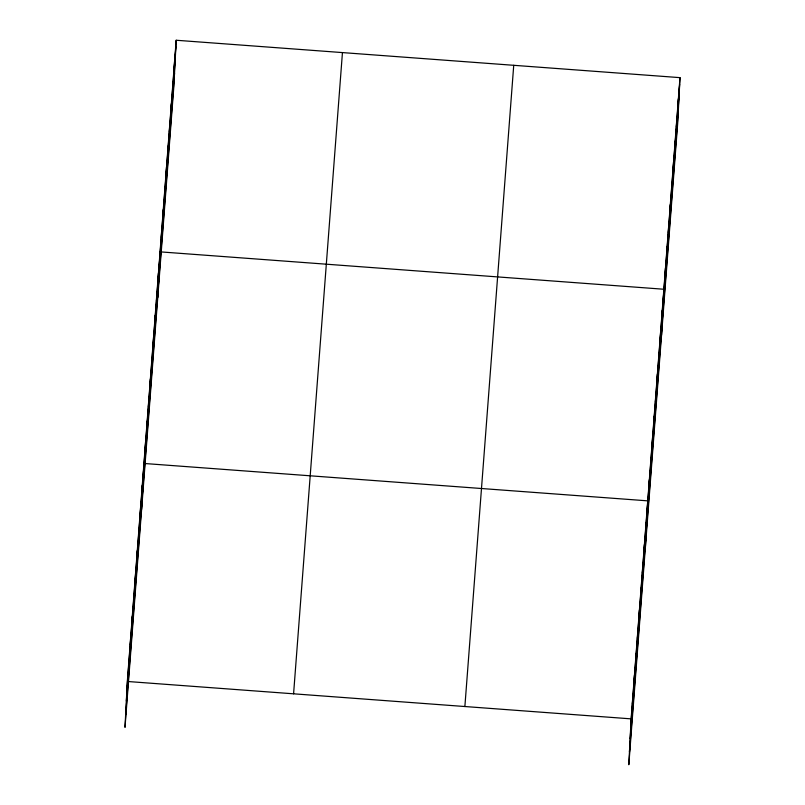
<?xml version="1.0" encoding="UTF-8"?>
<svg xmlns="http://www.w3.org/2000/svg" width="805" height="805" viewBox="0 0 805 805"><rect width="100%" height="100%" fill="white"/><g stroke="black" fill="none" stroke-linecap="round" stroke-linejoin="round"><path stroke-width="1.21" d="M128.659 666.379L129.001 659.667M130.319 644.574L130.662 637.872M131.98 622.778L132.322 616.067M133.64 600.973L133.982 594.271M135.3 579.177L135.643 572.466M136.961 557.372L137.303 550.66M138.621 535.567L138.963 528.865M140.281 513.771L140.623 507.059M141.942 491.966L142.284 485.254M141.62 509.344L143.944 463.459L647.743 500.851L645.419 546.736M145.222 449.009L145.564 442.297M146.832 427.847L147.174 421.136M148.442 406.686L148.784 399.974M150.052 385.525L150.394 378.813M151.672 364.363L152.004 357.651M153.282 343.202L153.624 336.49M154.892 322.04L155.234 315.339M156.502 300.879L156.844 294.177M158.122 279.717L158.454 273.016M157.75 297.739L160.074 251.854L663.863 289.247L661.539 335.132M161.342 237.405L161.684 230.693M162.952 216.243L163.294 209.531M164.562 195.082L164.904 188.37M166.182 173.92L166.514 167.209M167.792 152.759L168.134 146.047M169.402 131.597L169.744 124.896M171.012 110.436L171.354 103.734M172.632 89.275L172.964 82.573M174.242 68.113L174.584 61.411M176.194 40.25L173.87 86.135L125.006 727.358L127.331 681.473L176.194 40.25L679.994 77.642L677.669 123.527L628.806 764.75L631.13 718.865L679.994 77.642M632.448 703.771L632.79 697.07M634.119 681.976L634.451 675.264M635.779 660.17L636.111 653.459M637.439 638.365L637.781 631.663M639.1 616.57L639.442 609.858M640.76 594.764L641.102 588.063M642.42 572.969L642.762 566.257M644.081 551.163L644.423 544.452M645.741 529.358L646.083 522.656M649.011 486.401L649.353 479.689M650.631 465.24L650.963 458.528M652.241 444.078L652.583 437.367M653.851 422.917L654.193 416.215M655.461 401.755L655.803 395.054M657.081 380.594L657.413 373.892M658.691 359.433L659.033 352.731M660.301 338.281L660.643 331.569M661.911 317.12L662.253 310.408M665.141 274.797L665.473 268.085M666.751 253.635L667.093 246.924M668.361 232.474L668.703 225.772M669.971 211.313L670.313 204.611M671.591 190.151L671.923 183.449M673.201 168.99L673.544 162.288M674.811 147.838L675.154 141.127M676.421 126.677L676.764 119.965M678.041 105.515L678.374 98.804M126.999 688.184L175.852 46.962M126.345 701.105L175.198 59.882M125.671 714.427L174.524 73.205M293.584 693.809L342.447 52.587M464.877 706.528L513.731 65.306M630.788 725.577L679.651 84.354M630.134 738.507L678.997 97.284M629.46 751.82L678.323 110.597M128.589 681.563L631.13 718.865"/></g></svg>
